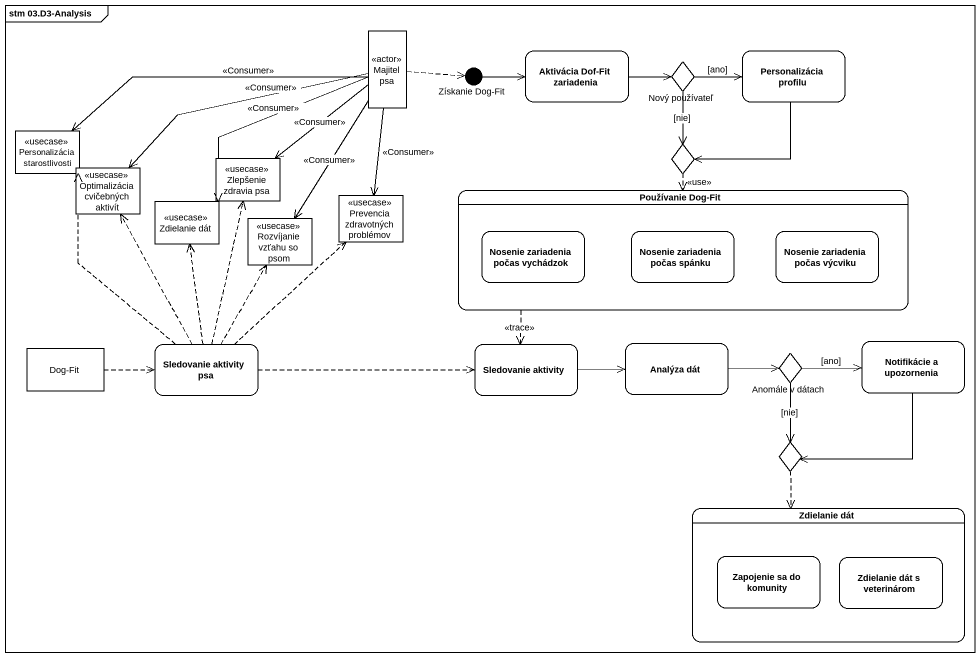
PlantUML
@startuml
mainframe stm 03.D3-Analysis
hide empty description
state "Majitel psa" as Majitel_psa <<actor>>
state "Aktivácia Dof-Fit zariadenia" as Aktivácia_Dof_Fit_zariadenia
state "Personalizácia profilu" as Personalizácia_profilu
state "Získanie Dog-Fit" as Získanie_Dog_Fit <<start>>
state "Nový používateľ" as Nový_používateľ <<choice>>
state "Personalizácia starostlivosti" as Personalizácia <<usecase>>
state "Optimalizácia cvičebných aktivít" as Optimalizácia_cvičebných <<usecase>>
state "Zlepšenie zdravia psa" as Zlepšenie_zdravia_psa <<usecase>>
state choice1 <<choice>>
state "Zdielanie dát" as Zdielanie_dát <<usecase>>
state "Prevencia zdravotných problémov" as Prevencia_zdravotných <<usecase>>
state "Používanie Dog-Fit" as Používanie_Dog_Fit {
  state "Nosenie zariadenia počas vychádzok" as Nosenie_zariadenia_počas
  state "Nosenie zariadenia počas spánku" as Nosenie_zariadenia_počas_2
  state "Nosenie zariadenia počas výcviku" as Nosenie_zariadenia_počas_3
}
state "Rozvíjanie vzťahu so psom" as Rozvíjanie_vzťahu_so_psom <<usecase>>
state "Dog-Fit" as Dog_Fit <<object>>
state "Sledovanie aktivity psa" as Sledovanie_aktivity_psa
state "Sledovanie aktivity" as Sledovanie_aktivity
state "Analýza dát" as Analýza_dát
state "Anomále v dátach" as Anomále_v_dátach <<choice>>
state "Notifikácie a upozornenia" as Notifikácie_a_upozornenia
state choice2 <<choice>>
state "Zdielanie dát" as Zdielanie_dát_2 {
  state "Zapojenie sa do komunity" as Zapojenie_sa_do_komunity
  state "Zdielanie dát s veterinárom" as Zdielanie_dát_s_veterinárom
}
Majitel_psa -right[dashed]-> Získanie_Dog_Fit
Majitel_psa -left-> Personalizácia : <<Consumer>>
Majitel_psa -left-> Optimalizácia_cvičebných : <<Consumer>>
Majitel_psa --> Zlepšenie_zdravia_psa : <<Consumer>>
Majitel_psa --> Zdielanie_dát : <<Consumer>>
Majitel_psa --> Prevencia_zdravotných : <<Consumer>>
Majitel_psa --> Rozvíjanie_vzťahu_so_psom : <<Consumer>>
Aktivácia_Dof_Fit_zariadenia -right-> Nový_používateľ
Personalizácia_profilu --> choice1
Získanie_Dog_Fit -right-> Aktivácia_Dof_Fit_zariadenia
Nový_používateľ -right-> Personalizácia_profilu : [ano]
Nový_používateľ --> choice1 : [nie]
choice1 -[dashed]-> Používanie_Dog_Fit : <<use>>
Používanie_Dog_Fit -[dashed]-> Sledovanie_aktivity : <<trace>>
Dog_Fit -right[dashed]-> Sledovanie_aktivity_psa
Sledovanie_aktivity_psa -up[dashed]-> Personalizácia
Sledovanie_aktivity_psa -up[dashed]-> Optimalizácia_cvičebných
Sledovanie_aktivity_psa -up[dashed]-> Zlepšenie_zdravia_psa
Sledovanie_aktivity_psa -up[dashed]-> Zdielanie_dát
Sledovanie_aktivity_psa -up[dashed]-> Prevencia_zdravotných
Sledovanie_aktivity_psa -up[dashed]-> Rozvíjanie_vzťahu_so_psom
Sledovanie_aktivity_psa -right[dashed]-> Sledovanie_aktivity
Sledovanie_aktivity -right-> Analýza_dát
Analýza_dát -right-> Anomále_v_dátach
Anomále_v_dátach -right-> Notifikácie_a_upozornenia : [ano]
Anomále_v_dátach --> choice2 : [nie]
Notifikácie_a_upozornenia --> choice2
choice2 -[dashed]-> Zdielanie_dát_2
@enduml
